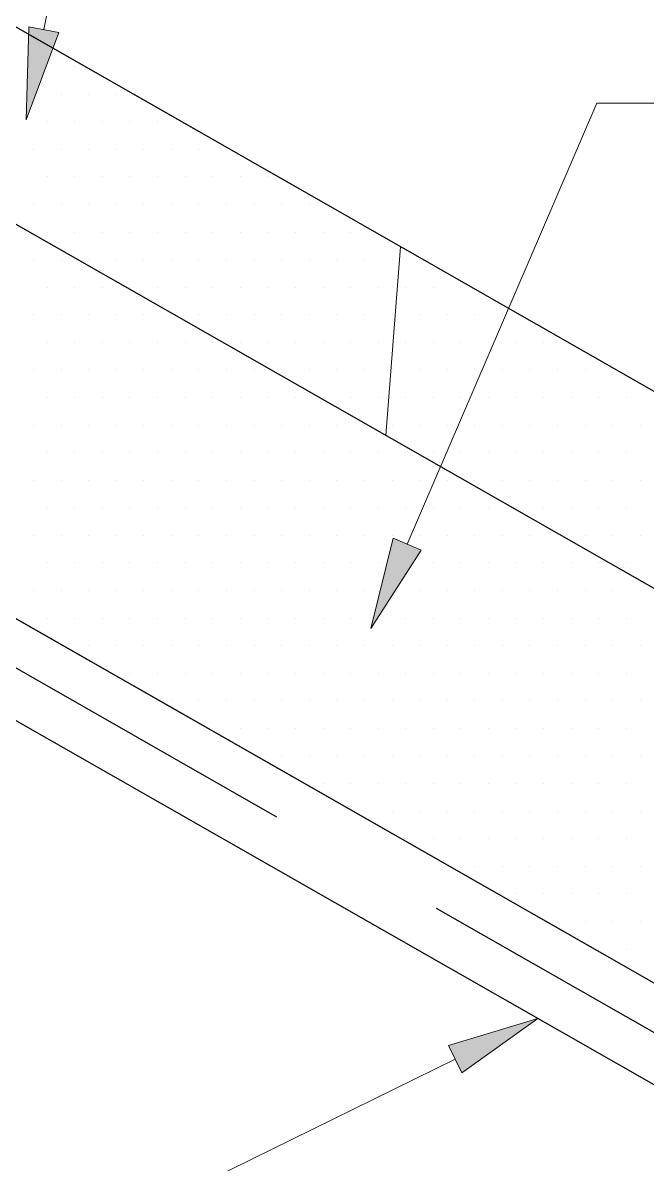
# Model space of a CAD drawing. Header units: inches. Extents: x -20.7 to 76.3, y -55.2 to 19.1.
# Drawn here: x -7.466 to -7.041, y 9.899 to 10.676 of the extents above; entities that cross this region are included whole.
import ezdxf

# ---------------------------------------------------------------- set-up
doc = ezdxf.new("R2010")
doc.units = ezdxf.units.IN
doc.header["$MEASUREMENT"] = 0
doc.linetypes.add('AI-Linetype-42', pattern=[0.375113, 0.250075, -0.125038])
for name, color, linetype, lineweight in [('.ATI-HATCH', 7, 'Continuous', 0), ('.ATI-TEXT', 7, 'Continuous', 0), ('G-ANNO-TTLB', 7, 'Continuous', 0), ('TYVEK', 7, 'Continuous', 0)]:
    doc.layers.add(name, color=color, linetype=linetype, lineweight=lineweight)

# ---------------------------------------------------------------- blocks, each defined once
blk = doc.blocks.new('Block_443')
at = {"layer": '.ATI-TEXT', "true_color": 0x000000, "transparency": 33554687}
h = blk.add_hatch(color=18, dxfattribs=at)
h.dxf.hatch_style = 2
h.paths.add_polyline_path([(-7.17645, 9.98023), (-7.11575, 9.99846), (-7.16726, 9.96153)])
at = {"layer": '.ATI-TEXT', "color": 18, "lineweight": 0, "true_color": 0x000000}
blk.add_line((-7.17186, 9.97088), (-7.48218, 9.81837), dxfattribs=at)
at = {"layer": '.ATI-TEXT'}
blk.add_lwpolyline([(-7.17645, 9.98023), (-7.11575, 9.99846), (-7.16726, 9.96153), (-7.16726, 9.96153)], close=True, dxfattribs=at)
blk = doc.blocks.new('Block_445')
at = {"layer": '.ATI-TEXT', "true_color": 0x000000, "transparency": 33554687}
h = blk.add_hatch(color=18, dxfattribs=at)
h.dxf.hatch_style = 2
h.paths.add_polyline_path([(-7.44134, 10.6689), (-7.46366, 10.60958), (-7.46178, 10.67293)])
at = {"layer": '.ATI-TEXT', "color": 18, "lineweight": 0, "true_color": 0x000000}
blk.add_line((-7.45156, 10.67091), (-7.41824, 10.83974), dxfattribs=at)
at = {"layer": '.ATI-TEXT'}
blk.add_lwpolyline([(-7.44134, 10.6689), (-7.46366, 10.60958), (-7.46178, 10.67293), (-7.46178, 10.67293)], close=True, dxfattribs=at)
blk = doc.blocks.new('Block_446')
at = {"layer": '.ATI-TEXT', "true_color": 0x000000, "transparency": 33554687}
h = blk.add_hatch(color=18, dxfattribs=at)
h.dxf.hatch_style = 2
h.paths.add_polyline_path([(-7.19496, 10.31697), (-7.22925, 10.26366), (-7.21411, 10.3252)])
at = {"layer": '.ATI-TEXT', "color": 18, "lineweight": 0, "true_color": 0x000000}
for p, q in [((-7.20454, 10.32109), (-7.07554, 10.62087)), ((-7.07554, 10.62087), (-6.86856, 10.62087))]:
    blk.add_line(p, q, dxfattribs=at)
at = {"layer": '.ATI-TEXT'}
blk.add_lwpolyline([(-7.19496, 10.31697), (-7.22925, 10.26366), (-7.21411, 10.3252), (-7.21411, 10.3252)], close=True, dxfattribs=at)
blk = doc.blocks.new('Block_671')
at = {"layer": '.ATI-HATCH'}
for points, knots in [([(-8.10849, 11.03694), (-8.10849, 11.03694), (-8.22517, 10.96944), (-8.22517, 10.96944), (-8.22517, 10.96944), (-7.21904, 10.39492), (-7.21904, 10.39492), (-7.21904, 10.39492), (-7.20905, 10.52334), (-7.20905, 10.52334), (-7.20905, 10.52334), (-8.10849, 11.03694), (-8.10849, 11.03694)], [0, 0, 0, 0, 1, 1, 1, 2, 2, 2, 3, 3, 3, 4, 4, 4, 4]), ([(-8.22517, 10.96944), (-8.22517, 10.96944), (-8.34185, 10.90193), (-8.34185, 10.90193), (-8.34185, 10.90193), (-8.45853, 10.83443), (-8.45853, 10.83443), (-8.45853, 10.83443), (-6.59136, 9.76824), (-6.59136, 9.76824), (-6.59136, 9.76824), (-6.358, 9.90325), (-6.358, 9.90325), (-6.358, 9.90325), (-8.22517, 10.96944), (-8.22517, 10.96944)], [0, 0, 0, 0, 1, 1, 1, 2, 2, 2, 3, 3, 3, 4, 4, 4, 5, 5, 5, 5]), ([(-7.20905, 10.52334), (-7.20905, 10.52334), (-7.21904, 10.39492), (-7.21904, 10.39492), (-7.21904, 10.39492), (-6.61873, 10.05213), (-6.61873, 10.05213), (-6.61873, 10.05213), (-6.60874, 10.18056), (-6.60874, 10.18056), (-6.60874, 10.18056), (-7.20905, 10.52334), (-7.20905, 10.52334)], [0, 0, 0, 0, 1, 1, 1, 2, 2, 2, 3, 3, 3, 4, 4, 4, 4])]:
    blk.add_open_spline(points, degree=3, knots=knots, dxfattribs=at)
at = {"layer": '.ATI-HATCH', "color": 8, "lineweight": 0, "true_color": 0x808080}
for points in [[(-7.45864, 10.66459), (-7.45864, 10.66459), (-7.45864, 10.66459), (-7.45864, 10.66459)], [(-7.44926, 10.64584), (-7.44926, 10.64584), (-7.44926, 10.64584), (-7.44926, 10.64584)], [(-7.4305, 10.64584), (-7.4305, 10.64584), (-7.4305, 10.64584), (-7.4305, 10.64584)], [(-7.45864, 10.62708), (-7.45864, 10.62708), (-7.45864, 10.62708), (-7.45864, 10.62708)], [(-7.43988, 10.62708), (-7.43988, 10.62708), (-7.43988, 10.62708), (-7.43988, 10.62708)], [(-7.42113, 10.62708), (-7.42113, 10.62708), (-7.42113, 10.62708), (-7.42113, 10.62708)], [(-7.40237, 10.62708), (-7.40237, 10.62708), (-7.40237, 10.62708), (-7.40237, 10.62708)], [(-7.44926, 10.60833), (-7.44926, 10.60833), (-7.44926, 10.60833), (-7.44926, 10.60833)], [(-7.4305, 10.60833), (-7.4305, 10.60833), (-7.4305, 10.60833), (-7.4305, 10.60833)], [(-7.41175, 10.60833), (-7.41175, 10.60833), (-7.41175, 10.60833), (-7.41175, 10.60833)], [(-7.39299, 10.60833), (-7.39299, 10.60833), (-7.39299, 10.60833), (-7.39299, 10.60833)], [(-7.37424, 10.60833), (-7.37424, 10.60833), (-7.37424, 10.60833), (-7.37424, 10.60833)], [(-7.45864, 10.58957), (-7.45864, 10.58957), (-7.45864, 10.58957), (-7.45864, 10.58957)], [(-7.43988, 10.58957), (-7.43988, 10.58957), (-7.43988, 10.58957), (-7.43988, 10.58957)], [(-7.42113, 10.58957), (-7.42113, 10.58957), (-7.42113, 10.58957), (-7.42113, 10.58957)], [(-7.40237, 10.58957), (-7.40237, 10.58957), (-7.40237, 10.58957), (-7.40237, 10.58957)], [(-7.38362, 10.58957), (-7.38362, 10.58957), (-7.38362, 10.58957), (-7.38362, 10.58957)], [(-7.36486, 10.58957), (-7.36486, 10.58957), (-7.36486, 10.58957), (-7.36486, 10.58957)], [(-7.3461, 10.58957), (-7.3461, 10.58957), (-7.3461, 10.58957), (-7.3461, 10.58957)], [(-7.32735, 10.58957), (-7.32735, 10.58957), (-7.32735, 10.58957), (-7.32735, 10.58957)], [(-7.44926, 10.57082), (-7.44926, 10.57082), (-7.44926, 10.57082), (-7.44926, 10.57082)], [(-7.4305, 10.57082), (-7.4305, 10.57082), (-7.4305, 10.57082), (-7.4305, 10.57082)], [(-7.41175, 10.57082), (-7.41175, 10.57082), (-7.41175, 10.57082), (-7.41175, 10.57082)], [(-7.39299, 10.57082), (-7.39299, 10.57082), (-7.39299, 10.57082), (-7.39299, 10.57082)], [(-7.37424, 10.57082), (-7.37424, 10.57082), (-7.37424, 10.57082), (-7.37424, 10.57082)], [(-7.35548, 10.57082), (-7.35548, 10.57082), (-7.35548, 10.57082), (-7.35548, 10.57082)], [(-7.33673, 10.57082), (-7.33673, 10.57082), (-7.33673, 10.57082), (-7.33673, 10.57082)], [(-7.31797, 10.57082), (-7.31797, 10.57082), (-7.31797, 10.57082), (-7.31797, 10.57082)], [(-7.29922, 10.57082), (-7.29922, 10.57082), (-7.29922, 10.57082), (-7.29922, 10.57082)], [(-7.45864, 10.55206), (-7.45864, 10.55206), (-7.45864, 10.55206), (-7.45864, 10.55206)], [(-7.43988, 10.55206), (-7.43988, 10.55206), (-7.43988, 10.55206), (-7.43988, 10.55206)], [(-7.42113, 10.55206), (-7.42113, 10.55206), (-7.42113, 10.55206), (-7.42113, 10.55206)], [(-7.40237, 10.55206), (-7.40237, 10.55206), (-7.40237, 10.55206), (-7.40237, 10.55206)], [(-7.38362, 10.55206), (-7.38362, 10.55206), (-7.38362, 10.55206), (-7.38362, 10.55206)], [(-7.36486, 10.55206), (-7.36486, 10.55206), (-7.36486, 10.55206), (-7.36486, 10.55206)], [(-7.3461, 10.55206), (-7.3461, 10.55206), (-7.3461, 10.55206), (-7.3461, 10.55206)], [(-7.32735, 10.55206), (-7.32735, 10.55206), (-7.32735, 10.55206), (-7.32735, 10.55206)], [(-7.30859, 10.55206), (-7.30859, 10.55206), (-7.30859, 10.55206), (-7.30859, 10.55206)], [(-7.28984, 10.55206), (-7.28984, 10.55206), (-7.28984, 10.55206), (-7.28984, 10.55206)], [(-7.27108, 10.55206), (-7.27108, 10.55206), (-7.27108, 10.55206), (-7.27108, 10.55206)], [(-7.44926, 10.5333), (-7.44926, 10.5333), (-7.44926, 10.5333), (-7.44926, 10.5333)], [(-7.4305, 10.5333), (-7.4305, 10.5333), (-7.4305, 10.5333), (-7.4305, 10.5333)], [(-7.41175, 10.5333), (-7.41175, 10.5333), (-7.41175, 10.5333), (-7.41175, 10.5333)], [(-7.39299, 10.5333), (-7.39299, 10.5333), (-7.39299, 10.5333), (-7.39299, 10.5333)], [(-7.37424, 10.5333), (-7.37424, 10.5333), (-7.37424, 10.5333), (-7.37424, 10.5333)], [(-7.35548, 10.5333), (-7.35548, 10.5333), (-7.35548, 10.5333), (-7.35548, 10.5333)], [(-7.33673, 10.5333), (-7.33673, 10.5333), (-7.33673, 10.5333), (-7.33673, 10.5333)], [(-7.31797, 10.5333), (-7.31797, 10.5333), (-7.31797, 10.5333), (-7.31797, 10.5333)], [(-7.29922, 10.5333), (-7.29922, 10.5333), (-7.29922, 10.5333), (-7.29922, 10.5333)], [(-7.28046, 10.5333), (-7.28046, 10.5333), (-7.28046, 10.5333), (-7.28046, 10.5333)], [(-7.2617, 10.5333), (-7.2617, 10.5333), (-7.2617, 10.5333), (-7.2617, 10.5333)], [(-7.24295, 10.5333), (-7.24295, 10.5333), (-7.24295, 10.5333), (-7.24295, 10.5333)], [(-7.45864, 10.51455), (-7.45864, 10.51455), (-7.45864, 10.51455), (-7.45864, 10.51455)], [(-7.43988, 10.51455), (-7.43988, 10.51455), (-7.43988, 10.51455), (-7.43988, 10.51455)], [(-7.42113, 10.51455), (-7.42113, 10.51455), (-7.42113, 10.51455), (-7.42113, 10.51455)], [(-7.40237, 10.51455), (-7.40237, 10.51455), (-7.40237, 10.51455), (-7.40237, 10.51455)], [(-7.38362, 10.51455), (-7.38362, 10.51455), (-7.38362, 10.51455), (-7.38362, 10.51455)], [(-7.36486, 10.51455), (-7.36486, 10.51455), (-7.36486, 10.51455), (-7.36486, 10.51455)], [(-7.3461, 10.51455), (-7.3461, 10.51455), (-7.3461, 10.51455), (-7.3461, 10.51455)], [(-7.32735, 10.51455), (-7.32735, 10.51455), (-7.32735, 10.51455), (-7.32735, 10.51455)], [(-7.30859, 10.51455), (-7.30859, 10.51455), (-7.30859, 10.51455), (-7.30859, 10.51455)], [(-7.28984, 10.51455), (-7.28984, 10.51455), (-7.28984, 10.51455), (-7.28984, 10.51455)], [(-7.27108, 10.51455), (-7.27108, 10.51455), (-7.27108, 10.51455), (-7.27108, 10.51455)], [(-7.25233, 10.51455), (-7.25233, 10.51455), (-7.25233, 10.51455), (-7.25233, 10.51455)], [(-7.23357, 10.51455), (-7.23357, 10.51455), (-7.23357, 10.51455), (-7.23357, 10.51455)], [(-7.21481, 10.51455), (-7.21481, 10.51455), (-7.21481, 10.51455), (-7.21481, 10.51455)], [(-7.19606, 10.51455), (-7.19606, 10.51455), (-7.19606, 10.51455), (-7.19606, 10.51455)], [(-7.44926, 10.49579), (-7.44926, 10.49579), (-7.44926, 10.49579), (-7.44926, 10.49579)], [(-7.4305, 10.49579), (-7.4305, 10.49579), (-7.4305, 10.49579), (-7.4305, 10.49579)], [(-7.41175, 10.49579), (-7.41175, 10.49579), (-7.41175, 10.49579), (-7.41175, 10.49579)], [(-7.39299, 10.49579), (-7.39299, 10.49579), (-7.39299, 10.49579), (-7.39299, 10.49579)], [(-7.37424, 10.49579), (-7.37424, 10.49579), (-7.37424, 10.49579), (-7.37424, 10.49579)], [(-7.35548, 10.49579), (-7.35548, 10.49579), (-7.35548, 10.49579), (-7.35548, 10.49579)], [(-7.33673, 10.49579), (-7.33673, 10.49579), (-7.33673, 10.49579), (-7.33673, 10.49579)], [(-7.31797, 10.49579), (-7.31797, 10.49579), (-7.31797, 10.49579), (-7.31797, 10.49579)], [(-7.29922, 10.49579), (-7.29922, 10.49579), (-7.29922, 10.49579), (-7.29922, 10.49579)], [(-7.28046, 10.49579), (-7.28046, 10.49579), (-7.28046, 10.49579), (-7.28046, 10.49579)], [(-7.2617, 10.49579), (-7.2617, 10.49579), (-7.2617, 10.49579), (-7.2617, 10.49579)], [(-7.24295, 10.49579), (-7.24295, 10.49579), (-7.24295, 10.49579), (-7.24295, 10.49579)], [(-7.22419, 10.49579), (-7.22419, 10.49579), (-7.22419, 10.49579), (-7.22419, 10.49579)], [(-7.20544, 10.49579), (-7.20544, 10.49579), (-7.20544, 10.49579), (-7.20544, 10.49579)], [(-7.18668, 10.49579), (-7.18668, 10.49579), (-7.18668, 10.49579), (-7.18668, 10.49579)], [(-7.16793, 10.49579), (-7.16793, 10.49579), (-7.16793, 10.49579), (-7.16793, 10.49579)], [(-7.45864, 10.47704), (-7.45864, 10.47704), (-7.45864, 10.47704), (-7.45864, 10.47704)], [(-7.43988, 10.47704), (-7.43988, 10.47704), (-7.43988, 10.47704), (-7.43988, 10.47704)], [(-7.42113, 10.47704), (-7.42113, 10.47704), (-7.42113, 10.47704), (-7.42113, 10.47704)], [(-7.40237, 10.47704), (-7.40237, 10.47704), (-7.40237, 10.47704), (-7.40237, 10.47704)], [(-7.38362, 10.47704), (-7.38362, 10.47704), (-7.38362, 10.47704), (-7.38362, 10.47704)], [(-7.36486, 10.47704), (-7.36486, 10.47704), (-7.36486, 10.47704), (-7.36486, 10.47704)], [(-7.3461, 10.47704), (-7.3461, 10.47704), (-7.3461, 10.47704), (-7.3461, 10.47704)], [(-7.32735, 10.47704), (-7.32735, 10.47704), (-7.32735, 10.47704), (-7.32735, 10.47704)], [(-7.30859, 10.47704), (-7.30859, 10.47704), (-7.30859, 10.47704), (-7.30859, 10.47704)], [(-7.28984, 10.47704), (-7.28984, 10.47704), (-7.28984, 10.47704), (-7.28984, 10.47704)], [(-7.27108, 10.47704), (-7.27108, 10.47704), (-7.27108, 10.47704), (-7.27108, 10.47704)], [(-7.25233, 10.47704), (-7.25233, 10.47704), (-7.25233, 10.47704), (-7.25233, 10.47704)], [(-7.23357, 10.47704), (-7.23357, 10.47704), (-7.23357, 10.47704), (-7.23357, 10.47704)], [(-7.21481, 10.47704), (-7.21481, 10.47704), (-7.21481, 10.47704), (-7.21481, 10.47704)], [(-7.19606, 10.47704), (-7.19606, 10.47704), (-7.19606, 10.47704), (-7.19606, 10.47704)], [(-7.1773, 10.47704), (-7.1773, 10.47704), (-7.1773, 10.47704), (-7.1773, 10.47704)], [(-7.15855, 10.47704), (-7.15855, 10.47704), (-7.15855, 10.47704), (-7.15855, 10.47704)], [(-7.13979, 10.47704), (-7.13979, 10.47704), (-7.13979, 10.47704), (-7.13979, 10.47704)], [(-7.44926, 10.45828), (-7.44926, 10.45828), (-7.44926, 10.45828), (-7.44926, 10.45828)], [(-7.4305, 10.45828), (-7.4305, 10.45828), (-7.4305, 10.45828), (-7.4305, 10.45828)], [(-7.41175, 10.45828), (-7.41175, 10.45828), (-7.41175, 10.45828), (-7.41175, 10.45828)], [(-7.39299, 10.45828), (-7.39299, 10.45828), (-7.39299, 10.45828), (-7.39299, 10.45828)], [(-7.37424, 10.45828), (-7.37424, 10.45828), (-7.37424, 10.45828), (-7.37424, 10.45828)], [(-7.35548, 10.45828), (-7.35548, 10.45828), (-7.35548, 10.45828), (-7.35548, 10.45828)], [(-7.33673, 10.45828), (-7.33673, 10.45828), (-7.33673, 10.45828), (-7.33673, 10.45828)], [(-7.31797, 10.45828), (-7.31797, 10.45828), (-7.31797, 10.45828), (-7.31797, 10.45828)], [(-7.29922, 10.45828), (-7.29922, 10.45828), (-7.29922, 10.45828), (-7.29922, 10.45828)], [(-7.28046, 10.45828), (-7.28046, 10.45828), (-7.28046, 10.45828), (-7.28046, 10.45828)], [(-7.2617, 10.45828), (-7.2617, 10.45828), (-7.2617, 10.45828), (-7.2617, 10.45828)], [(-7.24295, 10.45828), (-7.24295, 10.45828), (-7.24295, 10.45828), (-7.24295, 10.45828)], [(-7.22419, 10.45828), (-7.22419, 10.45828), (-7.22419, 10.45828), (-7.22419, 10.45828)], [(-7.20544, 10.45828), (-7.20544, 10.45828), (-7.20544, 10.45828), (-7.20544, 10.45828)], [(-7.18668, 10.45828), (-7.18668, 10.45828), (-7.18668, 10.45828), (-7.18668, 10.45828)], [(-7.16793, 10.45828), (-7.16793, 10.45828), (-7.16793, 10.45828), (-7.16793, 10.45828)], [(-7.14917, 10.45828), (-7.14917, 10.45828), (-7.14917, 10.45828), (-7.14917, 10.45828)], [(-7.13041, 10.45828), (-7.13041, 10.45828), (-7.13041, 10.45828), (-7.13041, 10.45828)], [(-7.11166, 10.45828), (-7.11166, 10.45828), (-7.11166, 10.45828), (-7.11166, 10.45828)], [(-7.45864, 10.43953), (-7.45864, 10.43953), (-7.45864, 10.43953), (-7.45864, 10.43953)], [(-7.43988, 10.43953), (-7.43988, 10.43953), (-7.43988, 10.43953), (-7.43988, 10.43953)], [(-7.42113, 10.43953), (-7.42113, 10.43953), (-7.42113, 10.43953), (-7.42113, 10.43953)], [(-7.40237, 10.43953), (-7.40237, 10.43953), (-7.40237, 10.43953), (-7.40237, 10.43953)], [(-7.38362, 10.43953), (-7.38362, 10.43953), (-7.38362, 10.43953), (-7.38362, 10.43953)], [(-7.36486, 10.43953), (-7.36486, 10.43953), (-7.36486, 10.43953), (-7.36486, 10.43953)], [(-7.3461, 10.43953), (-7.3461, 10.43953), (-7.3461, 10.43953), (-7.3461, 10.43953)], [(-7.32735, 10.43953), (-7.32735, 10.43953), (-7.32735, 10.43953), (-7.32735, 10.43953)], [(-7.30859, 10.43953), (-7.30859, 10.43953), (-7.30859, 10.43953), (-7.30859, 10.43953)], [(-7.28984, 10.43953), (-7.28984, 10.43953), (-7.28984, 10.43953), (-7.28984, 10.43953)], [(-7.27108, 10.43953), (-7.27108, 10.43953), (-7.27108, 10.43953), (-7.27108, 10.43953)], [(-7.25233, 10.43953), (-7.25233, 10.43953), (-7.25233, 10.43953), (-7.25233, 10.43953)], [(-7.23357, 10.43953), (-7.23357, 10.43953), (-7.23357, 10.43953), (-7.23357, 10.43953)], [(-7.21481, 10.43953), (-7.21481, 10.43953), (-7.21481, 10.43953), (-7.21481, 10.43953)], [(-7.19606, 10.43953), (-7.19606, 10.43953), (-7.19606, 10.43953), (-7.19606, 10.43953)], [(-7.1773, 10.43953), (-7.1773, 10.43953), (-7.1773, 10.43953), (-7.1773, 10.43953)], [(-7.15855, 10.43953), (-7.15855, 10.43953), (-7.15855, 10.43953), (-7.15855, 10.43953)], [(-7.13979, 10.43953), (-7.13979, 10.43953), (-7.13979, 10.43953), (-7.13979, 10.43953)], [(-7.12104, 10.43953), (-7.12104, 10.43953), (-7.12104, 10.43953), (-7.12104, 10.43953)], [(-7.10228, 10.43953), (-7.10228, 10.43953), (-7.10228, 10.43953), (-7.10228, 10.43953)], [(-7.08353, 10.43953), (-7.08353, 10.43953), (-7.08353, 10.43953), (-7.08353, 10.43953)], [(-7.06477, 10.43953), (-7.06477, 10.43953), (-7.06477, 10.43953), (-7.06477, 10.43953)], [(-7.44926, 10.42077), (-7.44926, 10.42077), (-7.44926, 10.42077), (-7.44926, 10.42077)], [(-7.4305, 10.42077), (-7.4305, 10.42077), (-7.4305, 10.42077), (-7.4305, 10.42077)], [(-7.41175, 10.42077), (-7.41175, 10.42077), (-7.41175, 10.42077), (-7.41175, 10.42077)], [(-7.39299, 10.42077), (-7.39299, 10.42077), (-7.39299, 10.42077), (-7.39299, 10.42077)], [(-7.37424, 10.42077), (-7.37424, 10.42077), (-7.37424, 10.42077), (-7.37424, 10.42077)], [(-7.35548, 10.42077), (-7.35548, 10.42077), (-7.35548, 10.42077), (-7.35548, 10.42077)], [(-7.33673, 10.42077), (-7.33673, 10.42077), (-7.33673, 10.42077), (-7.33673, 10.42077)], [(-7.31797, 10.42077), (-7.31797, 10.42077), (-7.31797, 10.42077), (-7.31797, 10.42077)], [(-7.29922, 10.42077), (-7.29922, 10.42077), (-7.29922, 10.42077), (-7.29922, 10.42077)], [(-7.28046, 10.42077), (-7.28046, 10.42077), (-7.28046, 10.42077), (-7.28046, 10.42077)], [(-7.2617, 10.42077), (-7.2617, 10.42077), (-7.2617, 10.42077), (-7.2617, 10.42077)], [(-7.24295, 10.42077), (-7.24295, 10.42077), (-7.24295, 10.42077), (-7.24295, 10.42077)], [(-7.22419, 10.42077), (-7.22419, 10.42077), (-7.22419, 10.42077), (-7.22419, 10.42077)], [(-7.20544, 10.42077), (-7.20544, 10.42077), (-7.20544, 10.42077), (-7.20544, 10.42077)], [(-7.18668, 10.42077), (-7.18668, 10.42077), (-7.18668, 10.42077), (-7.18668, 10.42077)], [(-7.16793, 10.42077), (-7.16793, 10.42077), (-7.16793, 10.42077), (-7.16793, 10.42077)], [(-7.14917, 10.42077), (-7.14917, 10.42077), (-7.14917, 10.42077), (-7.14917, 10.42077)], [(-7.13041, 10.42077), (-7.13041, 10.42077), (-7.13041, 10.42077), (-7.13041, 10.42077)], [(-7.11166, 10.42077), (-7.11166, 10.42077), (-7.11166, 10.42077), (-7.11166, 10.42077)], [(-7.0929, 10.42077), (-7.0929, 10.42077), (-7.0929, 10.42077), (-7.0929, 10.42077)], [(-7.07415, 10.42077), (-7.07415, 10.42077), (-7.07415, 10.42077), (-7.07415, 10.42077)], [(-7.05539, 10.42077), (-7.05539, 10.42077), (-7.05539, 10.42077), (-7.05539, 10.42077)], [(-7.45864, 10.40201), (-7.45864, 10.40201), (-7.45864, 10.40201), (-7.45864, 10.40201)], [(-7.43988, 10.40201), (-7.43988, 10.40201), (-7.43988, 10.40201), (-7.43988, 10.40201)], [(-7.42113, 10.40201), (-7.42113, 10.40201), (-7.42113, 10.40201), (-7.42113, 10.40201)], [(-7.40237, 10.40201), (-7.40237, 10.40201), (-7.40237, 10.40201), (-7.40237, 10.40201)], [(-7.38362, 10.40201), (-7.38362, 10.40201), (-7.38362, 10.40201), (-7.38362, 10.40201)], [(-7.36486, 10.40201), (-7.36486, 10.40201), (-7.36486, 10.40201), (-7.36486, 10.40201)], [(-7.3461, 10.40201), (-7.3461, 10.40201), (-7.3461, 10.40201), (-7.3461, 10.40201)], [(-7.32735, 10.40201), (-7.32735, 10.40201), (-7.32735, 10.40201), (-7.32735, 10.40201)], [(-7.30859, 10.40201), (-7.30859, 10.40201), (-7.30859, 10.40201), (-7.30859, 10.40201)], [(-7.28984, 10.40201), (-7.28984, 10.40201), (-7.28984, 10.40201), (-7.28984, 10.40201)], [(-7.27108, 10.40201), (-7.27108, 10.40201), (-7.27108, 10.40201), (-7.27108, 10.40201)], [(-7.25233, 10.40201), (-7.25233, 10.40201), (-7.25233, 10.40201), (-7.25233, 10.40201)], [(-7.23357, 10.40201), (-7.23357, 10.40201), (-7.23357, 10.40201), (-7.23357, 10.40201)], [(-7.21481, 10.40201), (-7.21481, 10.40201), (-7.21481, 10.40201), (-7.21481, 10.40201)], [(-7.19606, 10.40201), (-7.19606, 10.40201), (-7.19606, 10.40201), (-7.19606, 10.40201)], [(-7.1773, 10.40201), (-7.1773, 10.40201), (-7.1773, 10.40201), (-7.1773, 10.40201)], [(-7.15855, 10.40201), (-7.15855, 10.40201), (-7.15855, 10.40201), (-7.15855, 10.40201)], [(-7.13979, 10.40201), (-7.13979, 10.40201), (-7.13979, 10.40201), (-7.13979, 10.40201)], [(-7.12104, 10.40201), (-7.12104, 10.40201), (-7.12104, 10.40201), (-7.12104, 10.40201)], [(-7.10228, 10.40201), (-7.10228, 10.40201), (-7.10228, 10.40201), (-7.10228, 10.40201)], [(-7.08353, 10.40201), (-7.08353, 10.40201), (-7.08353, 10.40201), (-7.08353, 10.40201)], [(-7.06477, 10.40201), (-7.06477, 10.40201), (-7.06477, 10.40201), (-7.06477, 10.40201)], [(-7.04601, 10.40201), (-7.04601, 10.40201), (-7.04601, 10.40201), (-7.04601, 10.40201)], [(-7.44926, 10.38326), (-7.44926, 10.38326), (-7.44926, 10.38326), (-7.44926, 10.38326)], [(-7.4305, 10.38326), (-7.4305, 10.38326), (-7.4305, 10.38326), (-7.4305, 10.38326)], [(-7.41175, 10.38326), (-7.41175, 10.38326), (-7.41175, 10.38326), (-7.41175, 10.38326)], [(-7.39299, 10.38326), (-7.39299, 10.38326), (-7.39299, 10.38326), (-7.39299, 10.38326)], [(-7.37424, 10.38326), (-7.37424, 10.38326), (-7.37424, 10.38326), (-7.37424, 10.38326)], [(-7.35548, 10.38326), (-7.35548, 10.38326), (-7.35548, 10.38326), (-7.35548, 10.38326)], [(-7.33673, 10.38326), (-7.33673, 10.38326), (-7.33673, 10.38326), (-7.33673, 10.38326)], [(-7.31797, 10.38326), (-7.31797, 10.38326), (-7.31797, 10.38326), (-7.31797, 10.38326)], [(-7.29922, 10.38326), (-7.29922, 10.38326), (-7.29922, 10.38326), (-7.29922, 10.38326)], [(-7.28046, 10.38326), (-7.28046, 10.38326), (-7.28046, 10.38326), (-7.28046, 10.38326)], [(-7.2617, 10.38326), (-7.2617, 10.38326), (-7.2617, 10.38326), (-7.2617, 10.38326)], [(-7.24295, 10.38326), (-7.24295, 10.38326), (-7.24295, 10.38326), (-7.24295, 10.38326)], [(-7.22419, 10.38326), (-7.22419, 10.38326), (-7.22419, 10.38326), (-7.22419, 10.38326)], [(-7.20544, 10.38326), (-7.20544, 10.38326), (-7.20544, 10.38326), (-7.20544, 10.38326)], [(-7.18668, 10.38326), (-7.18668, 10.38326), (-7.18668, 10.38326), (-7.18668, 10.38326)], [(-7.16793, 10.38326), (-7.16793, 10.38326), (-7.16793, 10.38326), (-7.16793, 10.38326)], [(-7.14917, 10.38326), (-7.14917, 10.38326), (-7.14917, 10.38326), (-7.14917, 10.38326)], [(-7.13041, 10.38326), (-7.13041, 10.38326), (-7.13041, 10.38326), (-7.13041, 10.38326)], [(-7.11166, 10.38326), (-7.11166, 10.38326), (-7.11166, 10.38326), (-7.11166, 10.38326)], [(-7.0929, 10.38326), (-7.0929, 10.38326), (-7.0929, 10.38326), (-7.0929, 10.38326)], [(-7.07415, 10.38326), (-7.07415, 10.38326), (-7.07415, 10.38326), (-7.07415, 10.38326)], [(-7.05539, 10.38326), (-7.05539, 10.38326), (-7.05539, 10.38326), (-7.05539, 10.38326)], [(-7.45864, 10.3645), (-7.45864, 10.3645), (-7.45864, 10.3645), (-7.45864, 10.3645)], [(-7.43988, 10.3645), (-7.43988, 10.3645), (-7.43988, 10.3645), (-7.43988, 10.3645)], [(-7.42113, 10.3645), (-7.42113, 10.3645), (-7.42113, 10.3645), (-7.42113, 10.3645)], [(-7.40237, 10.3645), (-7.40237, 10.3645), (-7.40237, 10.3645), (-7.40237, 10.3645)], [(-7.38362, 10.3645), (-7.38362, 10.3645), (-7.38362, 10.3645), (-7.38362, 10.3645)], [(-7.36486, 10.3645), (-7.36486, 10.3645), (-7.36486, 10.3645), (-7.36486, 10.3645)], [(-7.3461, 10.3645), (-7.3461, 10.3645), (-7.3461, 10.3645), (-7.3461, 10.3645)], [(-7.32735, 10.3645), (-7.32735, 10.3645), (-7.32735, 10.3645), (-7.32735, 10.3645)], [(-7.30859, 10.3645), (-7.30859, 10.3645), (-7.30859, 10.3645), (-7.30859, 10.3645)], [(-7.28984, 10.3645), (-7.28984, 10.3645), (-7.28984, 10.3645), (-7.28984, 10.3645)], [(-7.27108, 10.3645), (-7.27108, 10.3645), (-7.27108, 10.3645), (-7.27108, 10.3645)], [(-7.25233, 10.3645), (-7.25233, 10.3645), (-7.25233, 10.3645), (-7.25233, 10.3645)], [(-7.23357, 10.3645), (-7.23357, 10.3645), (-7.23357, 10.3645), (-7.23357, 10.3645)], [(-7.21481, 10.3645), (-7.21481, 10.3645), (-7.21481, 10.3645), (-7.21481, 10.3645)], [(-7.19606, 10.3645), (-7.19606, 10.3645), (-7.19606, 10.3645), (-7.19606, 10.3645)], [(-7.1773, 10.3645), (-7.1773, 10.3645), (-7.1773, 10.3645), (-7.1773, 10.3645)], [(-7.15855, 10.3645), (-7.15855, 10.3645), (-7.15855, 10.3645), (-7.15855, 10.3645)], [(-7.13979, 10.3645), (-7.13979, 10.3645), (-7.13979, 10.3645), (-7.13979, 10.3645)], [(-7.12104, 10.3645), (-7.12104, 10.3645), (-7.12104, 10.3645), (-7.12104, 10.3645)], [(-7.10228, 10.3645), (-7.10228, 10.3645), (-7.10228, 10.3645), (-7.10228, 10.3645)], [(-7.08353, 10.3645), (-7.08353, 10.3645), (-7.08353, 10.3645), (-7.08353, 10.3645)], [(-7.06477, 10.3645), (-7.06477, 10.3645), (-7.06477, 10.3645), (-7.06477, 10.3645)], [(-7.04601, 10.3645), (-7.04601, 10.3645), (-7.04601, 10.3645), (-7.04601, 10.3645)], [(-7.44926, 10.34575), (-7.44926, 10.34575), (-7.44926, 10.34575), (-7.44926, 10.34575)], [(-7.4305, 10.34575), (-7.4305, 10.34575), (-7.4305, 10.34575), (-7.4305, 10.34575)], [(-7.41175, 10.34575), (-7.41175, 10.34575), (-7.41175, 10.34575), (-7.41175, 10.34575)], [(-7.39299, 10.34575), (-7.39299, 10.34575), (-7.39299, 10.34575), (-7.39299, 10.34575)], [(-7.37424, 10.34575), (-7.37424, 10.34575), (-7.37424, 10.34575), (-7.37424, 10.34575)], [(-7.35548, 10.34575), (-7.35548, 10.34575), (-7.35548, 10.34575), (-7.35548, 10.34575)], [(-7.33673, 10.34575), (-7.33673, 10.34575), (-7.33673, 10.34575), (-7.33673, 10.34575)], [(-7.31797, 10.34575), (-7.31797, 10.34575), (-7.31797, 10.34575), (-7.31797, 10.34575)], [(-7.29922, 10.34575), (-7.29922, 10.34575), (-7.29922, 10.34575), (-7.29922, 10.34575)], [(-7.28046, 10.34575), (-7.28046, 10.34575), (-7.28046, 10.34575), (-7.28046, 10.34575)], [(-7.2617, 10.34575), (-7.2617, 10.34575), (-7.2617, 10.34575), (-7.2617, 10.34575)], [(-7.24295, 10.34575), (-7.24295, 10.34575), (-7.24295, 10.34575), (-7.24295, 10.34575)], [(-7.22419, 10.34575), (-7.22419, 10.34575), (-7.22419, 10.34575), (-7.22419, 10.34575)], [(-7.20544, 10.34575), (-7.20544, 10.34575), (-7.20544, 10.34575), (-7.20544, 10.34575)], [(-7.18668, 10.34575), (-7.18668, 10.34575), (-7.18668, 10.34575), (-7.18668, 10.34575)], [(-7.16793, 10.34575), (-7.16793, 10.34575), (-7.16793, 10.34575), (-7.16793, 10.34575)], [(-7.14917, 10.34575), (-7.14917, 10.34575), (-7.14917, 10.34575), (-7.14917, 10.34575)], [(-7.13041, 10.34575), (-7.13041, 10.34575), (-7.13041, 10.34575), (-7.13041, 10.34575)], [(-7.11166, 10.34575), (-7.11166, 10.34575), (-7.11166, 10.34575), (-7.11166, 10.34575)], [(-7.0929, 10.34575), (-7.0929, 10.34575), (-7.0929, 10.34575), (-7.0929, 10.34575)], [(-7.07415, 10.34575), (-7.07415, 10.34575), (-7.07415, 10.34575), (-7.07415, 10.34575)], [(-7.05539, 10.34575), (-7.05539, 10.34575), (-7.05539, 10.34575), (-7.05539, 10.34575)], [(-7.45864, 10.32699), (-7.45864, 10.32699), (-7.45864, 10.32699), (-7.45864, 10.32699)], [(-7.43988, 10.32699), (-7.43988, 10.32699), (-7.43988, 10.32699), (-7.43988, 10.32699)], [(-7.42113, 10.32699), (-7.42113, 10.32699), (-7.42113, 10.32699), (-7.42113, 10.32699)], [(-7.40237, 10.32699), (-7.40237, 10.32699), (-7.40237, 10.32699), (-7.40237, 10.32699)], [(-7.38362, 10.32699), (-7.38362, 10.32699), (-7.38362, 10.32699), (-7.38362, 10.32699)], [(-7.36486, 10.32699), (-7.36486, 10.32699), (-7.36486, 10.32699), (-7.36486, 10.32699)], [(-7.3461, 10.32699), (-7.3461, 10.32699), (-7.3461, 10.32699), (-7.3461, 10.32699)], [(-7.32735, 10.32699), (-7.32735, 10.32699), (-7.32735, 10.32699), (-7.32735, 10.32699)], [(-7.30859, 10.32699), (-7.30859, 10.32699), (-7.30859, 10.32699), (-7.30859, 10.32699)], [(-7.28984, 10.32699), (-7.28984, 10.32699), (-7.28984, 10.32699), (-7.28984, 10.32699)], [(-7.27108, 10.32699), (-7.27108, 10.32699), (-7.27108, 10.32699), (-7.27108, 10.32699)], [(-7.25233, 10.32699), (-7.25233, 10.32699), (-7.25233, 10.32699), (-7.25233, 10.32699)], [(-7.23357, 10.32699), (-7.23357, 10.32699), (-7.23357, 10.32699), (-7.23357, 10.32699)], [(-7.21481, 10.32699), (-7.21481, 10.32699), (-7.21481, 10.32699), (-7.21481, 10.32699)], [(-7.19606, 10.32699), (-7.19606, 10.32699), (-7.19606, 10.32699), (-7.19606, 10.32699)], [(-7.1773, 10.32699), (-7.1773, 10.32699), (-7.1773, 10.32699), (-7.1773, 10.32699)], [(-7.15855, 10.32699), (-7.15855, 10.32699), (-7.15855, 10.32699), (-7.15855, 10.32699)], [(-7.13979, 10.32699), (-7.13979, 10.32699), (-7.13979, 10.32699), (-7.13979, 10.32699)], [(-7.12104, 10.32699), (-7.12104, 10.32699), (-7.12104, 10.32699), (-7.12104, 10.32699)], [(-7.10228, 10.32699), (-7.10228, 10.32699), (-7.10228, 10.32699), (-7.10228, 10.32699)], [(-7.08353, 10.32699), (-7.08353, 10.32699), (-7.08353, 10.32699), (-7.08353, 10.32699)], [(-7.06477, 10.32699), (-7.06477, 10.32699), (-7.06477, 10.32699), (-7.06477, 10.32699)], [(-7.04601, 10.32699), (-7.04601, 10.32699), (-7.04601, 10.32699), (-7.04601, 10.32699)], [(-7.44926, 10.30824), (-7.44926, 10.30824), (-7.44926, 10.30824), (-7.44926, 10.30824)], [(-7.4305, 10.30824), (-7.4305, 10.30824), (-7.4305, 10.30824), (-7.4305, 10.30824)], [(-7.41175, 10.30824), (-7.41175, 10.30824), (-7.41175, 10.30824), (-7.41175, 10.30824)], [(-7.39299, 10.30824), (-7.39299, 10.30824), (-7.39299, 10.30824), (-7.39299, 10.30824)], [(-7.37424, 10.30824), (-7.37424, 10.30824), (-7.37424, 10.30824), (-7.37424, 10.30824)], [(-7.35548, 10.30824), (-7.35548, 10.30824), (-7.35548, 10.30824), (-7.35548, 10.30824)], [(-7.33673, 10.30824), (-7.33673, 10.30824), (-7.33673, 10.30824), (-7.33673, 10.30824)], [(-7.31797, 10.30824), (-7.31797, 10.30824), (-7.31797, 10.30824), (-7.31797, 10.30824)], [(-7.29922, 10.30824), (-7.29922, 10.30824), (-7.29922, 10.30824), (-7.29922, 10.30824)], [(-7.28046, 10.30824), (-7.28046, 10.30824), (-7.28046, 10.30824), (-7.28046, 10.30824)], [(-7.2617, 10.30824), (-7.2617, 10.30824), (-7.2617, 10.30824), (-7.2617, 10.30824)], [(-7.24295, 10.30824), (-7.24295, 10.30824), (-7.24295, 10.30824), (-7.24295, 10.30824)], [(-7.22419, 10.30824), (-7.22419, 10.30824), (-7.22419, 10.30824), (-7.22419, 10.30824)], [(-7.20544, 10.30824), (-7.20544, 10.30824), (-7.20544, 10.30824), (-7.20544, 10.30824)], [(-7.18668, 10.30824), (-7.18668, 10.30824), (-7.18668, 10.30824), (-7.18668, 10.30824)], [(-7.16793, 10.30824), (-7.16793, 10.30824), (-7.16793, 10.30824), (-7.16793, 10.30824)], [(-7.14917, 10.30824), (-7.14917, 10.30824), (-7.14917, 10.30824), (-7.14917, 10.30824)], [(-7.13041, 10.30824), (-7.13041, 10.30824), (-7.13041, 10.30824), (-7.13041, 10.30824)], [(-7.11166, 10.30824), (-7.11166, 10.30824), (-7.11166, 10.30824), (-7.11166, 10.30824)], [(-7.0929, 10.30824), (-7.0929, 10.30824), (-7.0929, 10.30824), (-7.0929, 10.30824)], [(-7.07415, 10.30824), (-7.07415, 10.30824), (-7.07415, 10.30824), (-7.07415, 10.30824)], [(-7.05539, 10.30824), (-7.05539, 10.30824), (-7.05539, 10.30824), (-7.05539, 10.30824)], [(-7.45864, 10.28948), (-7.45864, 10.28948), (-7.45864, 10.28948), (-7.45864, 10.28948)], [(-7.43988, 10.28948), (-7.43988, 10.28948), (-7.43988, 10.28948), (-7.43988, 10.28948)], [(-7.42113, 10.28948), (-7.42113, 10.28948), (-7.42113, 10.28948), (-7.42113, 10.28948)], [(-7.40237, 10.28948), (-7.40237, 10.28948), (-7.40237, 10.28948), (-7.40237, 10.28948)], [(-7.38362, 10.28948), (-7.38362, 10.28948), (-7.38362, 10.28948), (-7.38362, 10.28948)], [(-7.36486, 10.28948), (-7.36486, 10.28948), (-7.36486, 10.28948), (-7.36486, 10.28948)], [(-7.3461, 10.28948), (-7.3461, 10.28948), (-7.3461, 10.28948), (-7.3461, 10.28948)], [(-7.32735, 10.28948), (-7.32735, 10.28948), (-7.32735, 10.28948), (-7.32735, 10.28948)], [(-7.30859, 10.28948), (-7.30859, 10.28948), (-7.30859, 10.28948), (-7.30859, 10.28948)], [(-7.28984, 10.28948), (-7.28984, 10.28948), (-7.28984, 10.28948), (-7.28984, 10.28948)], [(-7.27108, 10.28948), (-7.27108, 10.28948), (-7.27108, 10.28948), (-7.27108, 10.28948)], [(-7.25233, 10.28948), (-7.25233, 10.28948), (-7.25233, 10.28948), (-7.25233, 10.28948)], [(-7.23357, 10.28948), (-7.23357, 10.28948), (-7.23357, 10.28948), (-7.23357, 10.28948)], [(-7.21481, 10.28948), (-7.21481, 10.28948), (-7.21481, 10.28948), (-7.21481, 10.28948)], [(-7.19606, 10.28948), (-7.19606, 10.28948), (-7.19606, 10.28948), (-7.19606, 10.28948)], [(-7.1773, 10.28948), (-7.1773, 10.28948), (-7.1773, 10.28948), (-7.1773, 10.28948)], [(-7.15855, 10.28948), (-7.15855, 10.28948), (-7.15855, 10.28948), (-7.15855, 10.28948)], [(-7.13979, 10.28948), (-7.13979, 10.28948), (-7.13979, 10.28948), (-7.13979, 10.28948)], [(-7.12104, 10.28948), (-7.12104, 10.28948), (-7.12104, 10.28948), (-7.12104, 10.28948)], [(-7.10228, 10.28948), (-7.10228, 10.28948), (-7.10228, 10.28948), (-7.10228, 10.28948)], [(-7.08353, 10.28948), (-7.08353, 10.28948), (-7.08353, 10.28948), (-7.08353, 10.28948)], [(-7.06477, 10.28948), (-7.06477, 10.28948), (-7.06477, 10.28948), (-7.06477, 10.28948)], [(-7.04601, 10.28948), (-7.04601, 10.28948), (-7.04601, 10.28948), (-7.04601, 10.28948)], [(-7.44926, 10.27072), (-7.44926, 10.27072), (-7.44926, 10.27072), (-7.44926, 10.27072)], [(-7.4305, 10.27072), (-7.4305, 10.27072), (-7.4305, 10.27072), (-7.4305, 10.27072)], [(-7.41175, 10.27072), (-7.41175, 10.27072), (-7.41175, 10.27072), (-7.41175, 10.27072)], [(-7.39299, 10.27072), (-7.39299, 10.27072), (-7.39299, 10.27072), (-7.39299, 10.27072)], [(-7.37424, 10.27072), (-7.37424, 10.27072), (-7.37424, 10.27072), (-7.37424, 10.27072)], [(-7.35548, 10.27072), (-7.35548, 10.27072), (-7.35548, 10.27072), (-7.35548, 10.27072)], [(-7.33673, 10.27072), (-7.33673, 10.27072), (-7.33673, 10.27072), (-7.33673, 10.27072)], [(-7.31797, 10.27072), (-7.31797, 10.27072), (-7.31797, 10.27072), (-7.31797, 10.27072)], [(-7.29922, 10.27072), (-7.29922, 10.27072), (-7.29922, 10.27072), (-7.29922, 10.27072)], [(-7.28046, 10.27072), (-7.28046, 10.27072), (-7.28046, 10.27072), (-7.28046, 10.27072)], [(-7.2617, 10.27072), (-7.2617, 10.27072), (-7.2617, 10.27072), (-7.2617, 10.27072)], [(-7.24295, 10.27072), (-7.24295, 10.27072), (-7.24295, 10.27072), (-7.24295, 10.27072)], [(-7.22419, 10.27072), (-7.22419, 10.27072), (-7.22419, 10.27072), (-7.22419, 10.27072)], [(-7.20544, 10.27072), (-7.20544, 10.27072), (-7.20544, 10.27072), (-7.20544, 10.27072)], [(-7.18668, 10.27072), (-7.18668, 10.27072), (-7.18668, 10.27072), (-7.18668, 10.27072)], [(-7.16793, 10.27072), (-7.16793, 10.27072), (-7.16793, 10.27072), (-7.16793, 10.27072)], [(-7.14917, 10.27072), (-7.14917, 10.27072), (-7.14917, 10.27072), (-7.14917, 10.27072)], [(-7.13041, 10.27072), (-7.13041, 10.27072), (-7.13041, 10.27072), (-7.13041, 10.27072)], [(-7.11166, 10.27072), (-7.11166, 10.27072), (-7.11166, 10.27072), (-7.11166, 10.27072)], [(-7.0929, 10.27072), (-7.0929, 10.27072), (-7.0929, 10.27072), (-7.0929, 10.27072)], [(-7.07415, 10.27072), (-7.07415, 10.27072), (-7.07415, 10.27072), (-7.07415, 10.27072)], [(-7.05539, 10.27072), (-7.05539, 10.27072), (-7.05539, 10.27072), (-7.05539, 10.27072)], [(-7.42113, 10.25197), (-7.42113, 10.25197), (-7.42113, 10.25197), (-7.42113, 10.25197)], [(-7.40237, 10.25197), (-7.40237, 10.25197), (-7.40237, 10.25197), (-7.40237, 10.25197)], [(-7.38362, 10.25197), (-7.38362, 10.25197), (-7.38362, 10.25197), (-7.38362, 10.25197)], [(-7.36486, 10.25197), (-7.36486, 10.25197), (-7.36486, 10.25197), (-7.36486, 10.25197)], [(-7.3461, 10.25197), (-7.3461, 10.25197), (-7.3461, 10.25197), (-7.3461, 10.25197)], [(-7.32735, 10.25197), (-7.32735, 10.25197), (-7.32735, 10.25197), (-7.32735, 10.25197)], [(-7.30859, 10.25197), (-7.30859, 10.25197), (-7.30859, 10.25197), (-7.30859, 10.25197)], [(-7.28984, 10.25197), (-7.28984, 10.25197), (-7.28984, 10.25197), (-7.28984, 10.25197)], [(-7.27108, 10.25197), (-7.27108, 10.25197), (-7.27108, 10.25197), (-7.27108, 10.25197)], [(-7.25233, 10.25197), (-7.25233, 10.25197), (-7.25233, 10.25197), (-7.25233, 10.25197)], [(-7.23357, 10.25197), (-7.23357, 10.25197), (-7.23357, 10.25197), (-7.23357, 10.25197)], [(-7.21481, 10.25197), (-7.21481, 10.25197), (-7.21481, 10.25197), (-7.21481, 10.25197)], [(-7.19606, 10.25197), (-7.19606, 10.25197), (-7.19606, 10.25197), (-7.19606, 10.25197)], [(-7.1773, 10.25197), (-7.1773, 10.25197), (-7.1773, 10.25197), (-7.1773, 10.25197)], [(-7.15855, 10.25197), (-7.15855, 10.25197), (-7.15855, 10.25197), (-7.15855, 10.25197)], [(-7.13979, 10.25197), (-7.13979, 10.25197), (-7.13979, 10.25197), (-7.13979, 10.25197)], [(-7.12104, 10.25197), (-7.12104, 10.25197), (-7.12104, 10.25197), (-7.12104, 10.25197)], [(-7.10228, 10.25197), (-7.10228, 10.25197), (-7.10228, 10.25197), (-7.10228, 10.25197)], [(-7.08353, 10.25197), (-7.08353, 10.25197), (-7.08353, 10.25197), (-7.08353, 10.25197)], [(-7.06477, 10.25197), (-7.06477, 10.25197), (-7.06477, 10.25197), (-7.06477, 10.25197)], [(-7.04601, 10.25197), (-7.04601, 10.25197), (-7.04601, 10.25197), (-7.04601, 10.25197)], [(-7.39299, 10.23321), (-7.39299, 10.23321), (-7.39299, 10.23321), (-7.39299, 10.23321)], [(-7.37424, 10.23321), (-7.37424, 10.23321), (-7.37424, 10.23321), (-7.37424, 10.23321)], [(-7.35548, 10.23321), (-7.35548, 10.23321), (-7.35548, 10.23321), (-7.35548, 10.23321)], [(-7.33673, 10.23321), (-7.33673, 10.23321), (-7.33673, 10.23321), (-7.33673, 10.23321)], [(-7.31797, 10.23321), (-7.31797, 10.23321), (-7.31797, 10.23321), (-7.31797, 10.23321)], [(-7.29922, 10.23321), (-7.29922, 10.23321), (-7.29922, 10.23321), (-7.29922, 10.23321)], [(-7.28046, 10.23321), (-7.28046, 10.23321), (-7.28046, 10.23321), (-7.28046, 10.23321)], [(-7.2617, 10.23321), (-7.2617, 10.23321), (-7.2617, 10.23321), (-7.2617, 10.23321)], [(-7.24295, 10.23321), (-7.24295, 10.23321), (-7.24295, 10.23321), (-7.24295, 10.23321)], [(-7.22419, 10.23321), (-7.22419, 10.23321), (-7.22419, 10.23321), (-7.22419, 10.23321)], [(-7.20544, 10.23321), (-7.20544, 10.23321), (-7.20544, 10.23321), (-7.20544, 10.23321)], [(-7.18668, 10.23321), (-7.18668, 10.23321), (-7.18668, 10.23321), (-7.18668, 10.23321)], [(-7.16793, 10.23321), (-7.16793, 10.23321), (-7.16793, 10.23321), (-7.16793, 10.23321)], [(-7.14917, 10.23321), (-7.14917, 10.23321), (-7.14917, 10.23321), (-7.14917, 10.23321)], [(-7.13041, 10.23321), (-7.13041, 10.23321), (-7.13041, 10.23321), (-7.13041, 10.23321)], [(-7.11166, 10.23321), (-7.11166, 10.23321), (-7.11166, 10.23321), (-7.11166, 10.23321)], [(-7.0929, 10.23321), (-7.0929, 10.23321), (-7.0929, 10.23321), (-7.0929, 10.23321)], [(-7.07415, 10.23321), (-7.07415, 10.23321), (-7.07415, 10.23321), (-7.07415, 10.23321)], [(-7.05539, 10.23321), (-7.05539, 10.23321), (-7.05539, 10.23321), (-7.05539, 10.23321)], [(-7.36486, 10.21446), (-7.36486, 10.21446), (-7.36486, 10.21446), (-7.36486, 10.21446)], [(-7.3461, 10.21446), (-7.3461, 10.21446), (-7.3461, 10.21446), (-7.3461, 10.21446)], [(-7.32735, 10.21446), (-7.32735, 10.21446), (-7.32735, 10.21446), (-7.32735, 10.21446)], [(-7.30859, 10.21446), (-7.30859, 10.21446), (-7.30859, 10.21446), (-7.30859, 10.21446)], [(-7.28984, 10.21446), (-7.28984, 10.21446), (-7.28984, 10.21446), (-7.28984, 10.21446)], [(-7.27108, 10.21446), (-7.27108, 10.21446), (-7.27108, 10.21446), (-7.27108, 10.21446)], [(-7.25233, 10.21446), (-7.25233, 10.21446), (-7.25233, 10.21446), (-7.25233, 10.21446)], [(-7.23357, 10.21446), (-7.23357, 10.21446), (-7.23357, 10.21446), (-7.23357, 10.21446)], [(-7.21481, 10.21446), (-7.21481, 10.21446), (-7.21481, 10.21446), (-7.21481, 10.21446)], [(-7.19606, 10.21446), (-7.19606, 10.21446), (-7.19606, 10.21446), (-7.19606, 10.21446)], [(-7.1773, 10.21446), (-7.1773, 10.21446), (-7.1773, 10.21446), (-7.1773, 10.21446)], [(-7.15855, 10.21446), (-7.15855, 10.21446), (-7.15855, 10.21446), (-7.15855, 10.21446)], [(-7.13979, 10.21446), (-7.13979, 10.21446), (-7.13979, 10.21446), (-7.13979, 10.21446)], [(-7.12104, 10.21446), (-7.12104, 10.21446), (-7.12104, 10.21446), (-7.12104, 10.21446)], [(-7.10228, 10.21446), (-7.10228, 10.21446), (-7.10228, 10.21446), (-7.10228, 10.21446)], [(-7.08353, 10.21446), (-7.08353, 10.21446), (-7.08353, 10.21446), (-7.08353, 10.21446)], [(-7.06477, 10.21446), (-7.06477, 10.21446), (-7.06477, 10.21446), (-7.06477, 10.21446)], [(-7.04601, 10.21446), (-7.04601, 10.21446), (-7.04601, 10.21446), (-7.04601, 10.21446)], [(-7.33673, 10.1957), (-7.33673, 10.1957), (-7.33673, 10.1957), (-7.33673, 10.1957)], [(-7.31797, 10.1957), (-7.31797, 10.1957), (-7.31797, 10.1957), (-7.31797, 10.1957)], [(-7.29922, 10.1957), (-7.29922, 10.1957), (-7.29922, 10.1957), (-7.29922, 10.1957)], [(-7.28046, 10.1957), (-7.28046, 10.1957), (-7.28046, 10.1957), (-7.28046, 10.1957)], [(-7.2617, 10.1957), (-7.2617, 10.1957), (-7.2617, 10.1957), (-7.2617, 10.1957)], [(-7.24295, 10.1957), (-7.24295, 10.1957), (-7.24295, 10.1957), (-7.24295, 10.1957)], [(-7.22419, 10.1957), (-7.22419, 10.1957), (-7.22419, 10.1957), (-7.22419, 10.1957)], [(-7.20544, 10.1957), (-7.20544, 10.1957), (-7.20544, 10.1957), (-7.20544, 10.1957)], [(-7.18668, 10.1957), (-7.18668, 10.1957), (-7.18668, 10.1957), (-7.18668, 10.1957)], [(-7.16793, 10.1957), (-7.16793, 10.1957), (-7.16793, 10.1957), (-7.16793, 10.1957)], [(-7.14917, 10.1957), (-7.14917, 10.1957), (-7.14917, 10.1957), (-7.14917, 10.1957)], [(-7.13041, 10.1957), (-7.13041, 10.1957), (-7.13041, 10.1957), (-7.13041, 10.1957)], [(-7.11166, 10.1957), (-7.11166, 10.1957), (-7.11166, 10.1957), (-7.11166, 10.1957)], [(-7.0929, 10.1957), (-7.0929, 10.1957), (-7.0929, 10.1957), (-7.0929, 10.1957)], [(-7.07415, 10.1957), (-7.07415, 10.1957), (-7.07415, 10.1957), (-7.07415, 10.1957)], [(-7.05539, 10.1957), (-7.05539, 10.1957), (-7.05539, 10.1957), (-7.05539, 10.1957)], [(-7.28984, 10.17695), (-7.28984, 10.17695), (-7.28984, 10.17695), (-7.28984, 10.17695)], [(-7.27108, 10.17695), (-7.27108, 10.17695), (-7.27108, 10.17695), (-7.27108, 10.17695)], [(-7.25233, 10.17695), (-7.25233, 10.17695), (-7.25233, 10.17695), (-7.25233, 10.17695)], [(-7.23357, 10.17695), (-7.23357, 10.17695), (-7.23357, 10.17695), (-7.23357, 10.17695)], [(-7.21481, 10.17695), (-7.21481, 10.17695), (-7.21481, 10.17695), (-7.21481, 10.17695)], [(-7.19606, 10.17695), (-7.19606, 10.17695), (-7.19606, 10.17695), (-7.19606, 10.17695)], [(-7.1773, 10.17695), (-7.1773, 10.17695), (-7.1773, 10.17695), (-7.1773, 10.17695)], [(-7.15855, 10.17695), (-7.15855, 10.17695), (-7.15855, 10.17695), (-7.15855, 10.17695)], [(-7.13979, 10.17695), (-7.13979, 10.17695), (-7.13979, 10.17695), (-7.13979, 10.17695)], [(-7.12104, 10.17695), (-7.12104, 10.17695), (-7.12104, 10.17695), (-7.12104, 10.17695)], [(-7.10228, 10.17695), (-7.10228, 10.17695), (-7.10228, 10.17695), (-7.10228, 10.17695)], [(-7.08353, 10.17695), (-7.08353, 10.17695), (-7.08353, 10.17695), (-7.08353, 10.17695)], [(-7.06477, 10.17695), (-7.06477, 10.17695), (-7.06477, 10.17695), (-7.06477, 10.17695)], [(-7.04601, 10.17695), (-7.04601, 10.17695), (-7.04601, 10.17695), (-7.04601, 10.17695)], [(-7.2617, 10.15819), (-7.2617, 10.15819), (-7.2617, 10.15819), (-7.2617, 10.15819)], [(-7.24295, 10.15819), (-7.24295, 10.15819), (-7.24295, 10.15819), (-7.24295, 10.15819)], [(-7.22419, 10.15819), (-7.22419, 10.15819), (-7.22419, 10.15819), (-7.22419, 10.15819)], [(-7.20544, 10.15819), (-7.20544, 10.15819), (-7.20544, 10.15819), (-7.20544, 10.15819)], [(-7.18668, 10.15819), (-7.18668, 10.15819), (-7.18668, 10.15819), (-7.18668, 10.15819)], [(-7.16793, 10.15819), (-7.16793, 10.15819), (-7.16793, 10.15819), (-7.16793, 10.15819)], [(-7.14917, 10.15819), (-7.14917, 10.15819), (-7.14917, 10.15819), (-7.14917, 10.15819)], [(-7.13041, 10.15819), (-7.13041, 10.15819), (-7.13041, 10.15819), (-7.13041, 10.15819)], [(-7.11166, 10.15819), (-7.11166, 10.15819), (-7.11166, 10.15819), (-7.11166, 10.15819)], [(-7.0929, 10.15819), (-7.0929, 10.15819), (-7.0929, 10.15819), (-7.0929, 10.15819)], [(-7.07415, 10.15819), (-7.07415, 10.15819), (-7.07415, 10.15819), (-7.07415, 10.15819)], [(-7.05539, 10.15819), (-7.05539, 10.15819), (-7.05539, 10.15819), (-7.05539, 10.15819)], [(-7.23357, 10.13944), (-7.23357, 10.13944), (-7.23357, 10.13944), (-7.23357, 10.13944)], [(-7.21481, 10.13944), (-7.21481, 10.13944), (-7.21481, 10.13944), (-7.21481, 10.13944)], [(-7.19606, 10.13944), (-7.19606, 10.13944), (-7.19606, 10.13944), (-7.19606, 10.13944)], [(-7.1773, 10.13944), (-7.1773, 10.13944), (-7.1773, 10.13944), (-7.1773, 10.13944)], [(-7.15855, 10.13944), (-7.15855, 10.13944), (-7.15855, 10.13944), (-7.15855, 10.13944)], [(-7.13979, 10.13944), (-7.13979, 10.13944), (-7.13979, 10.13944), (-7.13979, 10.13944)], [(-7.12104, 10.13944), (-7.12104, 10.13944), (-7.12104, 10.13944), (-7.12104, 10.13944)], [(-7.10228, 10.13944), (-7.10228, 10.13944), (-7.10228, 10.13944), (-7.10228, 10.13944)], [(-7.08353, 10.13944), (-7.08353, 10.13944), (-7.08353, 10.13944), (-7.08353, 10.13944)], [(-7.06477, 10.13944), (-7.06477, 10.13944), (-7.06477, 10.13944), (-7.06477, 10.13944)], [(-7.04601, 10.13944), (-7.04601, 10.13944), (-7.04601, 10.13944), (-7.04601, 10.13944)], [(-7.20544, 10.12068), (-7.20544, 10.12068), (-7.20544, 10.12068), (-7.20544, 10.12068)], [(-7.18668, 10.12068), (-7.18668, 10.12068), (-7.18668, 10.12068), (-7.18668, 10.12068)], [(-7.16793, 10.12068), (-7.16793, 10.12068), (-7.16793, 10.12068), (-7.16793, 10.12068)], [(-7.14917, 10.12068), (-7.14917, 10.12068), (-7.14917, 10.12068), (-7.14917, 10.12068)], [(-7.13041, 10.12068), (-7.13041, 10.12068), (-7.13041, 10.12068), (-7.13041, 10.12068)], [(-7.11166, 10.12068), (-7.11166, 10.12068), (-7.11166, 10.12068), (-7.11166, 10.12068)], [(-7.0929, 10.12068), (-7.0929, 10.12068), (-7.0929, 10.12068), (-7.0929, 10.12068)], [(-7.07415, 10.12068), (-7.07415, 10.12068), (-7.07415, 10.12068), (-7.07415, 10.12068)], [(-7.05539, 10.12068), (-7.05539, 10.12068), (-7.05539, 10.12068), (-7.05539, 10.12068)], [(-7.15855, 10.10192), (-7.15855, 10.10192), (-7.15855, 10.10192), (-7.15855, 10.10192)], [(-7.13979, 10.10192), (-7.13979, 10.10192), (-7.13979, 10.10192), (-7.13979, 10.10192)], [(-7.12104, 10.10192), (-7.12104, 10.10192), (-7.12104, 10.10192), (-7.12104, 10.10192)], [(-7.10228, 10.10192), (-7.10228, 10.10192), (-7.10228, 10.10192), (-7.10228, 10.10192)], [(-7.08353, 10.10192), (-7.08353, 10.10192), (-7.08353, 10.10192), (-7.08353, 10.10192)], [(-7.06477, 10.10192), (-7.06477, 10.10192), (-7.06477, 10.10192), (-7.06477, 10.10192)], [(-7.04601, 10.10192), (-7.04601, 10.10192), (-7.04601, 10.10192), (-7.04601, 10.10192)], [(-7.13041, 10.08317), (-7.13041, 10.08317), (-7.13041, 10.08317), (-7.13041, 10.08317)], [(-7.11166, 10.08317), (-7.11166, 10.08317), (-7.11166, 10.08317), (-7.11166, 10.08317)], [(-7.0929, 10.08317), (-7.0929, 10.08317), (-7.0929, 10.08317), (-7.0929, 10.08317)], [(-7.07415, 10.08317), (-7.07415, 10.08317), (-7.07415, 10.08317), (-7.07415, 10.08317)], [(-7.05539, 10.08317), (-7.05539, 10.08317), (-7.05539, 10.08317), (-7.05539, 10.08317)], [(-7.10228, 10.06441), (-7.10228, 10.06441), (-7.10228, 10.06441), (-7.10228, 10.06441)], [(-7.08353, 10.06441), (-7.08353, 10.06441), (-7.08353, 10.06441), (-7.08353, 10.06441)], [(-7.06477, 10.06441), (-7.06477, 10.06441), (-7.06477, 10.06441), (-7.06477, 10.06441)], [(-7.04601, 10.06441), (-7.04601, 10.06441), (-7.04601, 10.06441), (-7.04601, 10.06441)], [(-7.07415, 10.04566), (-7.07415, 10.04566), (-7.07415, 10.04566), (-7.07415, 10.04566)], [(-7.05539, 10.04566), (-7.05539, 10.04566), (-7.05539, 10.04566), (-7.05539, 10.04566)]]:
    blk.add_open_spline(points, degree=3, dxfattribs=at)

msp = doc.modelspace()

# ---------------------------------------------------------------- hatches: boundary and pattern name
at = {"layer": 'G-ANNO-TTLB', "true_color": 0xff00ff, "transparency": 33554687}
h = msp.add_hatch(color=6, dxfattribs=at)
edge = h.paths.add_edge_path()
edge.add_spline(control_points=[(20.03424, -15.13455), (20.03424, -15.13455), (-20.6658, -15.13455), (-20.6658, -15.13455), (-20.6658, -15.13455), (-20.6658, 19.00075), (-20.6658, 19.00075), (-20.6658, 19.00075), (20.03424, 19.00075), (20.03424, 19.00075), (20.03424, 19.00075), (20.03424, -15.13455), (20.03424, -15.13455)], knot_values=[0, 0, 0, 0, 1, 1, 1, 2, 2, 2, 3, 3, 3, 4, 4, 4, 4], degree=3, periodic=0)
edge = h.paths.add_edge_path()
edge.add_spline(control_points=[(-20.54076, 18.87571), (-20.54076, 18.87571), (-20.54076, -15.00951), (-20.54076, -15.00951), (-20.54076, -15.00951), (19.9092, -15.00951), (19.9092, -15.00951), (19.9092, -15.00951), (19.9092, 18.87571), (19.9092, 18.87571), (19.9092, 18.87571), (-20.54076, 18.87571), (-20.54076, 18.87571)], knot_values=[0, 0, 0, 0, 1, 1, 1, 2, 2, 2, 3, 3, 3, 4, 4, 4, 4], degree=3, periodic=0)
edge.add_line((-20.54076, 18.87571), (-20.54076, 18.87571))

# ---------------------------------------------------------------- linework, layer by layer
at = {"layer": 'G-ANNO-TTLB'}
for points in [[(20.03424, -15.13455), (20.03424, -15.13455), (-20.6658, -15.13455), (-20.6658, -15.13455), (-20.6658, -15.13455), (-20.6658, 19.00075), (-20.6658, 19.00075), (-20.6658, 19.00075), (20.03424, 19.00075), (20.03424, 19.00075), (20.03424, 19.00075), (20.03424, -15.13455), (20.03424, -15.13455)], [(-20.54076, 18.87571), (-20.54076, 18.87571), (-20.54076, -15.00951), (-20.54076, -15.00951), (-20.54076, -15.00951), (19.9092, -15.00951), (19.9092, -15.00951), (19.9092, -15.00951), (19.9092, 18.87571), (19.9092, 18.87571), (19.9092, 18.87571), (-20.54076, 18.87571), (-20.54076, 18.87571)]]:
    msp.add_open_spline(points, degree=3, knots=[0, 0, 0, 0, 1, 1, 1, 2, 2, 2, 3, 3, 3, 4, 4, 4, 4], dxfattribs=at)
at = {"layer": 'TYVEK', "color": 4, "lineweight": 25, "true_color": 0x00ffff}
for p, q in [((-6.24132, 9.97075), (-8.10849, 11.03694)), ((-6.358, 9.90325), (-8.22517, 10.96944)), ((-6.59136, 9.76824), (-8.45853, 10.83443)), ((-6.59136, 9.69902), (-8.45853, 10.76521))]:
    msp.add_line(p, q, dxfattribs=at)
at = {"layer": 'TYVEK', "color": 4, "linetype": 'AI-Linetype-42', "lineweight": 25, "true_color": 0x00ffff}
msp.add_line((-8.4877, 10.81755), (-6.62053, 9.75136), dxfattribs=at)

# ---------------------------------------------------------------- block references
at = {"layer": '.ATI-HATCH'}
msp.add_blockref('Block_671', (0, 0), dxfattribs=at)
at = {"layer": '.ATI-TEXT'}
for name in ['Block_445', 'Block_446', 'Block_443']:
    msp.add_blockref(name, (0, 0), dxfattribs=at)

doc.saveas('drawing.dxf')
